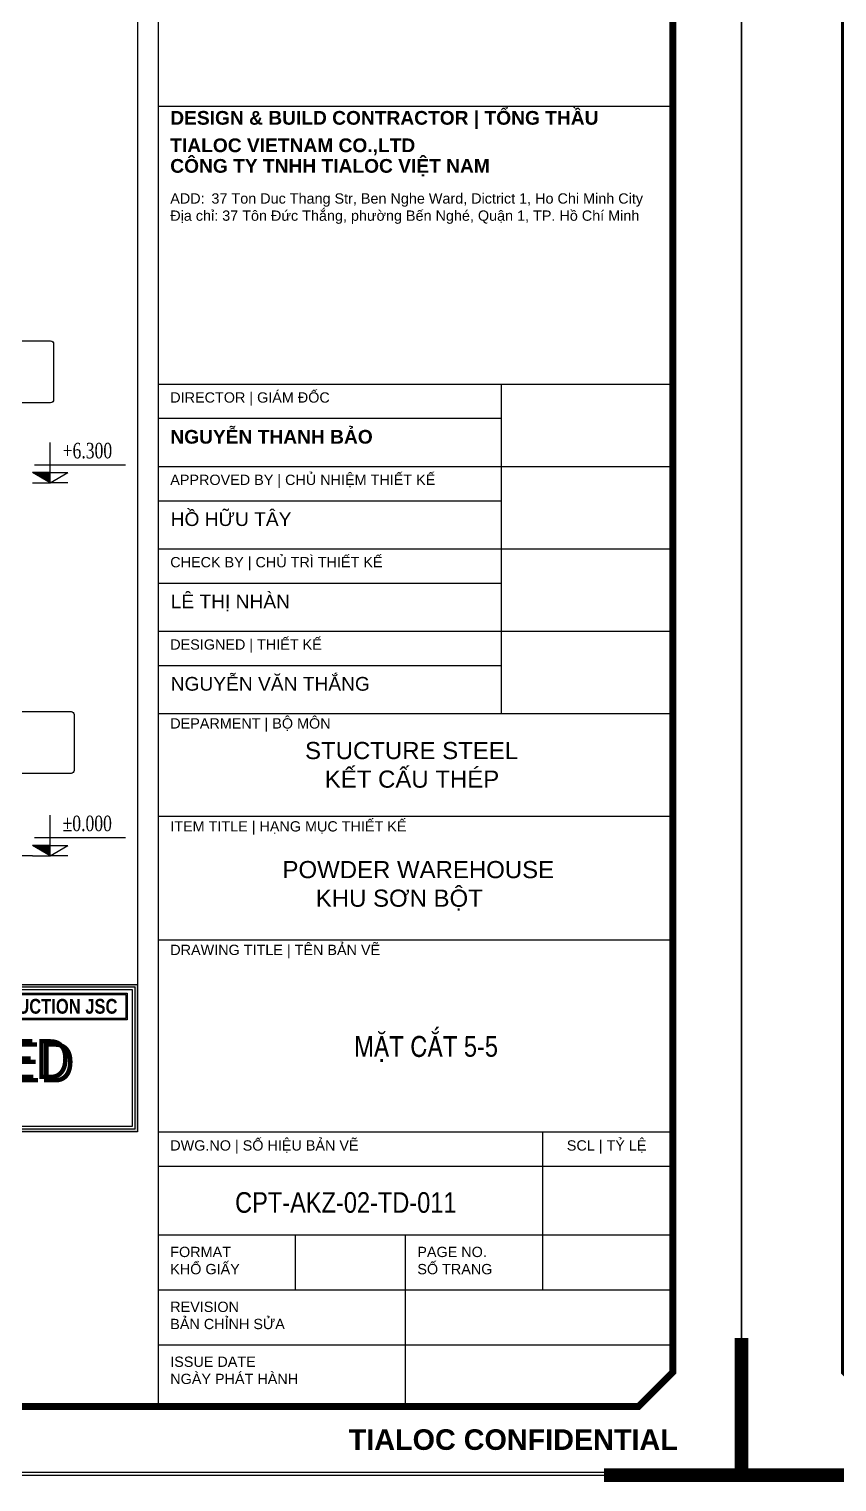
# Model space of a CAD drawing. Header units: inches. Extents: x 340055 to 349452, y -34649 to -30845.
# Drawn here: x 342680.7 to 342817.2, y -32779.5 to -32534 of the extents above; entities that cross this region are included whole.
import ezdxf
from ezdxf.enums import TextEntityAlignment as Align

# ---------------------------------------------------------------- set-up
doc = ezdxf.new("R2010")
doc.units = ezdxf.units.IN
doc.header["$MEASUREMENT"] = 0
for name, color, linetype in [('0 @ 1', 7, 'Continuous'), ('1', 1, 'Continuous'), ('250', 250, 'Continuous'), ('3', 3, 'Continuous'), ('9', 9, 'Continuous'), ('DIM', 8, 'Continuous'), ('NET IN', 3, 'Continuous')]:
    doc.layers.add(name, color=color, linetype=linetype)
doc.layers.add('Cover text', color=7, linetype='Continuous', true_color=0x52370f)
for name, color, linetype, lineweight in [('TEXT @ 1', 7, 'Continuous', 20), ('TL-TIILE BLOCK A2$0$TL-TITLE BLOCK - TEXT @ 1', 7, 'Continuous', 25), ('TL-TIILE BLOCK A2$0$TL-TITLE BLOCK 1', 7, 'Continuous', 50), ('TL-TIILE BLOCK A2$0$TL-TITLE BLOCK 2', 7, 'Continuous', 25)]:
    doc.layers.add(name, color=color, linetype=linetype, lineweight=lineweight)
doc.styles.add('2501', font='', dxfattribs={"height": 250})
doc.styles.add('HX3', font='')
doc.styles.add('TIEU DE', font='', dxfattribs={"width": 0.8})
doc.styles.add('TL-TIILE BLOCK A2$0$MEP-TEXT T.BLOCK 1', font='arial.ttf', dxfattribs={"height": 1.5})
doc.styles.add('TL-TIILE BLOCK A2$0$MEP-TEXT T.BLOCK 2', font='arial.ttf')
doc.styles.add('TL-TIILE BLOCK A2$0$MEP-TEXT T.BLOCK 3', font='arial.ttf', dxfattribs={"height": 3})
doc.styles.add('vntimeh.shx', font='vntimeh.shx', dxfattribs={"width": 0.8, "bigfont": 'bigfont.shx'})
doc.styles.get('2501').set_extended_font_data('.VnArialH', bold=True)
doc.styles.get('HX3').set_extended_font_data('.VnBlackH')
doc.styles.get('TIEU DE').set_extended_font_data('.VnArial NarrowH')

# ---------------------------------------------------------------- blocks, each defined once
blk = doc.blocks.new('cos')
at = {"color": 8}
for p, q in [((0, 0), (0, 7.82)), ((-3, 3.49), (14.52, 3.49)), ((0, 1.99), (-3.39, 1.99)), ((0, 0), (-3.39, 1.99)), ((0, 1.99), (3.39, 1.99)), ((0, 0), (3.39, 1.99))]:
    blk.add_line(p, q, dxfattribs=at)
at = {"color": 4}
for p in [(-3.39, 0), (3.39, 0)]:
    blk.add_line(p, (0, 0), dxfattribs=at)
at = {"color": 8}
blk.add_solid([(0, 0), (-3.39, 1.99), (0, 1.99)], dxfattribs=at)
at = {"layer": '3', "color": 3, "style": 'vntimeh.shx', "width": 0.75}
blk.add_attdef('DSD', (1.32, 4.73), '', height=3, dxfattribs=at)
blk = doc.blocks.new('DAUKIEMSOAT')
at = {"layer": '1'}
h = blk.add_hatch(color=10, dxfattribs=at)
h.dxf.hatch_style = 1
h.paths.add_polyline_path([(-1009.3, -10752.83), (-1009.3, -10728.79), (-944.11, -10728.79), (-944.11, -10752.83)], flags=16)
h.paths.add_polyline_path([(-1009.73, -10753.26), (-1009.73, -10728.36), (-943.68, -10728.36), (-943.68, -10753.26)])
h = blk.add_hatch(color=10, dxfattribs=at)
h.dxf.hatch_style = 1
h.paths.add_polyline_path([(-945.66, -10734.13), (-1008.05, -10734.13), (-1008.05, -10730.05), (-945.66, -10730.05)], flags=16)
h.paths.add_polyline_path([(-945.4, -10729.86), (-945.4, -10734.33), (-1008.24, -10734.33), (-1008.24, -10729.86)])
at = {"layer": '1', "color": 10}
for points in [[(-1009.73, -10753.26), (-1009.73, -10728.36), (-943.68, -10728.36), (-943.68, -10753.26)], [(-1009.3, -10752.83), (-1009.3, -10728.79), (-944.11, -10728.79), (-944.11, -10752.83)], [(-1008.87, -10752.4), (-1008.87, -10729.22), (-944.54, -10729.22), (-944.54, -10752.4)], [(-945.4, -10729.86), (-945.4, -10734.33), (-1008.24, -10734.33), (-1008.24, -10729.86)], [(-945.66, -10734.13), (-1008.05, -10734.13), (-1008.05, -10730.05), (-945.66, -10730.05)]]:
    blk.add_lwpolyline(points, close=True, dxfattribs=at)
at = {"layer": '1', "color": 10, "style": '2501', "width": 0.8}
blk.add_text('CPT VN MECHANICAL CONSTRUCTION JSC', height=2.5, dxfattribs=at).set_placement((-1006.34, -10733.32))
at = {"layer": '1', "color": 10, "style": 'HX3', "width": 0.9}
blk.add_text('APPROVED', height=6.75, dxfattribs=at).set_placement((-977.64, -10744.37), align=Align.CENTER)
at = {"layer": '1', "color": 251, "linetype": 'Continuous', "true_color": 0x645e5e, "style": 'HX3', "width": 0.9}
blk.add_text('APPROVED', height=6.75, dxfattribs=at).set_placement((-976.82, -10744.92), align=Align.CENTER)
at = {"layer": '1', "color": 10, "style": '2501'}
blk.add_attdef('DATE', text='', height=2.48, dxfattribs=at).set_placement((-1002.45, -10749.37), align=Align.MIDDLE_LEFT)
blk = doc.blocks.new('A$C57dc6cef')
at = {"layer": 'DIM', "color": 1}
blk.add_blockref('DAUKIEMSOAT', (1009.73, 10753.26), dxfattribs=at).add_auto_attribs({'DATE': 'DATE:11.07.2022'})
blk = doc.blocks.new('A$Cc64c765f')
at = {"layer": '9'}
blk.add_blockref('A$C57dc6cef', (-1.75, 0), dxfattribs=at)
blk = doc.blocks.new('kt kien truc 1')
at = {"layer": 'Defpoints', "color": 8}
blk.add_lwpolyline([(0, 0), (594, 0), (594, 420), (0, 420)], close=True, dxfattribs=at)
at = {"layer": 'Defpoints', "color": 8, "const_width": 2}
for points in [[(0, 20), (0, 0), (20, 0)], [(594, 20), (594, 0), (574, 0)]]:
    blk.add_lwpolyline(points, dxfattribs=at)
at = {"layer": 'TL-TIILE BLOCK A2$0$TL-TITLE BLOCK 1', "const_width": 1}
blk.add_lwpolyline([(20, 10), (579, 10), (584, 15), (584, 405), (579, 410), (20, 410), (15, 405), (15, 15)], close=True, dxfattribs=at)
at = {"layer": 'TL-TIILE BLOCK A2$0$TL-TITLE BLOCK 2'}
for p, q in [((509, 410), (509, 10)), ((509, 199.5), (584, 199.5)), ((509, 159), (584, 159)), ((559, 159), (559, 111)), ((509, 154), (559, 154)), ((509, 147), (584, 147)), ((509, 142), (559, 142)), ((509, 135), (584, 135)), ((509, 130), (559, 130)), ((509, 123), (584, 123)), ((509, 118), (559, 118)), ((509, 111), (584, 111)), ((509, 96), (584, 96)), ((509, 78), (584, 78)), ((509, 50), (584, 50)), ((565, 50), (565, 27)), ((509, 45), (584, 45)), ((509, 35), (584, 35)), ((529, 35), (529, 27)), ((545, 35), (545, 10)), ((509, 27), (584, 27)), ((509, 19), (584, 19))]:
    blk.add_line(p, q, dxfattribs=at)
at = {"layer": '0 @ 1', "attachment_point": 1}
for s, width, insert, char_height, style in [('\\pt10;{\\fArial|b1|i0|c0|p34;NGUYỄN THANH BẢO}', 32.1571, (510.79, 152.31), 2, 'TL-TIILE BLOCK A2$0$MEP-TEXT T.BLOCK 2'), ('\\pt15;{\\fArial|b1|i0|c0|p34;TIALOC CONFIDENTIAL}', 49.3859, (536.78, 6.67), 3, 'TL-TIILE BLOCK A2$0$MEP-TEXT T.BLOCK 3')]:
    blk.add_mtext_dynamic_manual_height_columns(s, width=width, gutter_width=12.5, heights=[0], dxfattribs=dict(at, insert=insert, char_height=char_height, style=style))
at = {"layer": 'TEXT @ 1', "attachment_point": 1, "style": 'TL-TIILE BLOCK A2$0$MEP-TEXT T.BLOCK 1'}
for s, width, insert, char_height in [('{\\C1;HỒ HỮU TÂY}', 50.8254, (510.84, 140.31), 2), ('{\\C1;LÊ THỊ NHÀN}', 50.8254, (510.84, 128.31), 2), ('{\\C1;NGUYỄN VĂN THẮNG}', 50.8254, (510.84, 116.31), 2), ('\\pi10.02899;{\\C1;STUCTURE STEEL \\P\\pi12.90587;KẾT CẤU THÉP}', 50.8254, (520.39, 106.84), 2.5), ('\\pi10.78205;{\\C1;POWDER WAREHOUSE\\P     KHU SƠN BỘT}', 64.0147, (516.35, 89.49), 2.5)]:
    blk.add_mtext_dynamic_manual_height_columns(s, width=width, gutter_width=15, heights=[0], dxfattribs=dict(at, insert=insert, char_height=char_height))
at = {"layer": 'TL-TIILE BLOCK A2$0$TL-TITLE BLOCK - TEXT @ 1', "attachment_point": 1}
for s, width, insert, char_height, style in [('{\\fArial|b1|i0|c0|p34;DESIGN & BUILD CONTRACTOR | TỔNG THẦU}', 66.5482, (510.78, 198.79), 2, 'TL-TIILE BLOCK A2$0$MEP-TEXT T.BLOCK 2'), ('{\\fArial|b1|i0|c0|p34;TIALOC VIETNAM CO.,LTD}', 66.5482, (510.78, 194.79), 2, 'TL-TIILE BLOCK A2$0$MEP-TEXT T.BLOCK 2'), ('{\\fArial|b1|i0|c0|p34;CÔNG TY TNHH TIALOC VIỆT NAM}', 66.5482, (510.78, 191.79), 2, 'TL-TIILE BLOCK A2$0$MEP-TEXT T.BLOCK 2'), ('ADD:^I37 Ton Duc Thang Str, Ben Nghe Ward, Dictrict 1, Ho Chi Minh City ', 70.4569, (510.78, 186.79), 1.5, 'TL-TIILE BLOCK A2$0$MEP-TEXT T.BLOCK 1'), ('Địa chỉ: 37 Tôn Đức Thắng, phường Bến Nghé, Quận 1, TP. Hồ Chí Minh', 70.522, (510.78, 184.29), 1.5, 'TL-TIILE BLOCK A2$0$MEP-TEXT T.BLOCK 1'), ('DIRECTOR | GIÁM ĐỐC', 57.2397, (510.78, 157.79), 1.5, 'TL-TIILE BLOCK A2$0$MEP-TEXT T.BLOCK 1'), ('APPROVED BY | CHỦ NHIỆM THIẾT KẾ', 57.2397, (510.78, 145.79), 1.5, 'TL-TIILE BLOCK A2$0$MEP-TEXT T.BLOCK 1'), ('CHECK BY | CHỦ TRÌ THIẾT KẾ', 50.8254, (510.78, 133.79), 1.5, 'TL-TIILE BLOCK A2$0$MEP-TEXT T.BLOCK 1'), ('DESIGNED | THIẾT KẾ', 44.9979, (510.78, 121.79), 1.5, 'TL-TIILE BLOCK A2$0$MEP-TEXT T.BLOCK 1'), ('DEPARMENT | BỘ MÔN', 63.0963, (510.78, 110.29), 1.5, 'TL-TIILE BLOCK A2$0$MEP-TEXT T.BLOCK 1'), ('ITEM TITLE | HẠNG MỤC THIẾT KẾ', 63.0963, (510.78, 95.29), 1.5, 'TL-TIILE BLOCK A2$0$MEP-TEXT T.BLOCK 1'), ('DRAWING TITLE | TÊN BẢN VẼ', 63.0963, (510.78, 77.29), 1.5, 'TL-TIILE BLOCK A2$0$MEP-TEXT T.BLOCK 1'), ('DWG.NO | SỐ HIỆU BẢN VẼ', 37.618, (510.78, 48.79), 1.5, 'TL-TIILE BLOCK A2$0$MEP-TEXT T.BLOCK 1'), ('SCL | TỶ LỆ', 37.618, (568.56, 48.79), 1.5, 'TL-TIILE BLOCK A2$0$MEP-TEXT T.BLOCK 1'), ('FORMAT', 21.1246, (510.78, 33.27), 1.5, 'TL-TIILE BLOCK A2$0$MEP-TEXT T.BLOCK 1'), ('PAGE NO.', 21.1246, (546.78, 33.27), 1.5, 'TL-TIILE BLOCK A2$0$MEP-TEXT T.BLOCK 1'), ('KHỔ GIẤY', 31.0296, (510.78, 30.77), 1.5, 'TL-TIILE BLOCK A2$0$MEP-TEXT T.BLOCK 1'), ('SỐ TRANG', 31.0296, (546.78, 30.77), 1.5, 'TL-TIILE BLOCK A2$0$MEP-TEXT T.BLOCK 1'), ('REVISION', 21.1246, (510.78, 25.27), 1.5, 'TL-TIILE BLOCK A2$0$MEP-TEXT T.BLOCK 1'), ('BẢN CHỈNH SỬA', 31.0296, (510.78, 22.77), 1.5, 'TL-TIILE BLOCK A2$0$MEP-TEXT T.BLOCK 1'), ('ISSUE DATE', 21.1246, (510.78, 17.27), 1.5, 'TL-TIILE BLOCK A2$0$MEP-TEXT T.BLOCK 1'), ('NGÀY PHÁT HÀNH', 31.0296, (510.78, 14.77), 1.5, 'TL-TIILE BLOCK A2$0$MEP-TEXT T.BLOCK 1')]:
    blk.add_mtext_dynamic_manual_height_columns(s, width=width, gutter_width=15, heights=[0], dxfattribs=dict(at, insert=insert, char_height=char_height, style=style))

msp = doc.modelspace()

# ---------------------------------------------------------------- linework, layer by layer
at = {"color": 8}
msp.add_line((342681.2566, -32673.6836), (342605.4094, -32673.6836), dxfattribs=at)
msp.add_lwpolyline([(342129.6243, -32368.7455), (342698.9623, -32368.7455), (342698.9623, -32720.3253), (342129.6243, -32720.3253)], close=True, dxfattribs=at)
at = {"color": 240, "true_color": 0xf90627}
for points in [[(342628.191, -32586.7002), (342684.3006, -32586.7002, -0.41421356), (342684.8006, -32587.2002), (342684.8006, -32596.6349, -0.41421356), (342684.3006, -32597.1349), (342628.191, -32597.1349, -0.41421356), (342627.691, -32596.6349), (342627.691, -32587.2002, -0.41421356)], [(342627.9601, -32649.3443), (342687.7617, -32649.3443, -0.41421356), (342688.2617, -32649.8443), (342688.2617, -32659.279, -0.41421356), (342687.7617, -32659.779), (342627.9601, -32659.779, -0.41421356), (342627.4601, -32659.279), (342627.4601, -32649.8443, -0.41421356)]]:
    msp.add_lwpolyline(points, format="xyb", close=True, dxfattribs=at)
at = {"layer": 'NET IN'}
for points in [[(342112.2309, -32291.3349), (342801.0108, -32291.3349), (342801.0108, -32777.9354), (342112.2309, -32777.9354)], [(342801.0108, -32291.3349), (343489.7906, -32291.3349), (343489.7906, -32777.9354), (342801.0108, -32777.9354)]]:
    msp.add_lwpolyline(points, close=True, dxfattribs=at)

# ---------------------------------------------------------------- block references
msp.add_blockref('A$Cc64c765f', (342634.6586, -32720.3253))
at = {"layer": '250'}
ref = msp.add_blockref('cos', (342684.2207, -32610.6827), dxfattribs=dict(at, xscale=0.875, yscale=0.875, zscale=0.875))
ref.add_attrib('DSD', '+6.300', (342686.3285, -32606.5451), dxfattribs={"layer": '3', "color": 3, "height": 2.625, "style": 'vntimeh.shx', "width": 0.75})
ref = msp.add_blockref('cos', (342684.2207, -32673.6836), dxfattribs=dict(at, xscale=0.875, yscale=0.875, zscale=0.875))
ref.add_attrib('DSD', '%%p0.000', (342686.3285, -32669.546), dxfattribs={"layer": '3', "color": 3, "height": 2.625, "style": 'vntimeh.shx', "width": 0.75})
at = {"layer": '3'}
ref = msp.add_blockref('kt kien truc 1', (342112.2309, -32778.3509), dxfattribs=dict(at, xscale=1.159562065285868, yscale=1.159562065285868, zscale=1.159562065285868))
ref.add_attrib('TENBANVE', 'MÆT C¾T 5-5', dxfattribs={"layer": 'Cover text', "ltscale": 0.5, "height": 3.478686, "style": 'TIEU DE'}).set_placement((342747.7364, -32705.9182), align=Align.MIDDLE_CENTER)
ref.add_attrib('STT', 'CPT-AKZ-02-TD-011', dxfattribs={"layer": 'Cover text', "ltscale": 0.5, "height": 3.478686, "style": 'TIEU DE'}).set_placement((342734.1738, -32732.2855), align=Align.MIDDLE_CENTER)
at = {"layer": '3', "xscale": 1.159562065285868, "yscale": 1.159562065285868, "zscale": 1.159562065285868}
msp.add_blockref('kt kien truc 1', (342801.0108, -32778.3509), dxfattribs=at)

doc.saveas('drawing.dxf')
